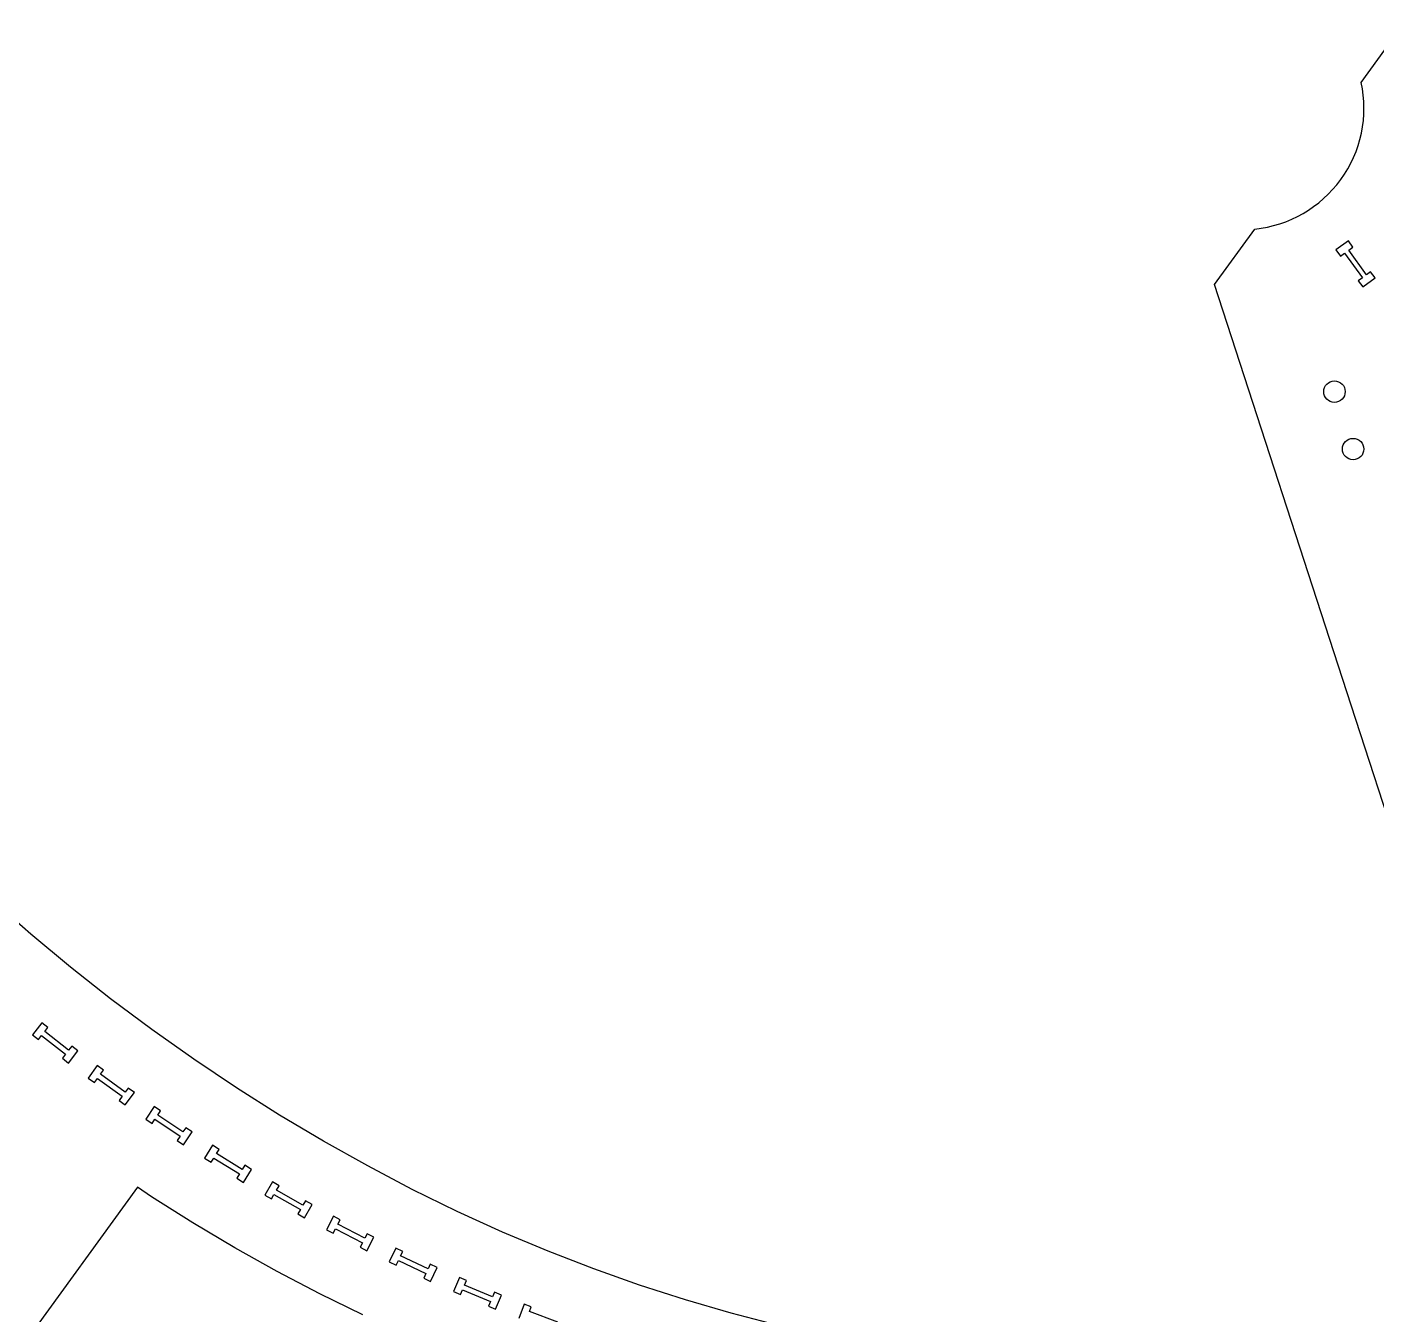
# Model space of a CAD drawing. Header units: inches. Extents: x 4 to 84.1, y 3.9 to 96.4.
# Drawn here: x 26.01 to 42.65, y 80.53 to 96.4 of the extents above; entities that cross this region are included whole.
import ezdxf

# ---------------------------------------------------------------- set-up
doc = ezdxf.new("R2010")
doc.units = ezdxf.units.IN
doc.layers.add('red', color=1, linetype='CONTINUOUS')

msp = doc.modelspace()

# ---------------------------------------------------------------- linework, layer by layer
for p, q in [((42.307, 93.762), (42.154, 93.651)), ((42.363, 93.685), (42.307, 93.762)), ((42.312, 93.648), (42.363, 93.685)), ((42.154, 93.651), (42.21, 93.574)), ((42.21, 93.574), (42.26, 93.611)), ((42.26, 93.611), (42.48, 93.309)), ((42.532, 93.346), (42.312, 93.648)), ((42.582, 93.383), (42.532, 93.346)), ((42.638, 93.306), (42.582, 93.383)), ((42.48, 93.309), (42.429, 93.272)), ((42.429, 93.272), (42.485, 93.195)), ((42.485, 93.195), (42.638, 93.306)), ((26.196, 84.122), (26.079, 83.974)), ((26.271, 84.064), (26.196, 84.122)), ((26.232, 84.015), (26.271, 84.064)), ((26.526, 83.784), (26.232, 84.015)), ((26.079, 83.974), (26.154, 83.915)), ((26.154, 83.915), (26.193, 83.964)), ((26.193, 83.964), (26.487, 83.734)), ((26.487, 83.734), (26.448, 83.685)), ((26.448, 83.685), (26.523, 83.626)), ((26.523, 83.626), (26.64, 83.775)), ((26.565, 83.833), (26.526, 83.784)), ((26.64, 83.775), (26.565, 83.833)), ((26.879, 83.594), (26.768, 83.441)), ((26.956, 83.538), (26.879, 83.594)), ((26.92, 83.487), (26.956, 83.538)), ((26.768, 83.441), (26.845, 83.385)), ((26.845, 83.385), (26.882, 83.436)), ((26.882, 83.436), (27.184, 83.216)), ((27.222, 83.268), (26.92, 83.487)), ((27.184, 83.216), (27.147, 83.166)), ((27.258, 83.318), (27.222, 83.268)), ((27.224, 83.11), (27.336, 83.262)), ((27.336, 83.262), (27.258, 83.318)), ((27.147, 83.166), (27.224, 83.11)), ((27.581, 83.09), (27.476, 82.934)), ((27.66, 83.037), (27.581, 83.09)), ((27.626, 82.985), (27.66, 83.037)), ((27.476, 82.934), (27.555, 82.881)), ((27.555, 82.881), (27.59, 82.932)), ((27.59, 82.932), (27.9, 82.724)), ((27.935, 82.777), (27.626, 82.985)), ((27.9, 82.724), (27.865, 82.672)), ((27.97, 82.829), (27.935, 82.777)), ((27.944, 82.619), (28.049, 82.776)), ((28.049, 82.776), (27.97, 82.829)), ((27.865, 82.672), (27.944, 82.619)), ((28.301, 82.613), (28.202, 82.452)), ((28.382, 82.562), (28.301, 82.613)), ((28.349, 82.509), (28.382, 82.562)), ((28.202, 82.452), (28.282, 82.402)), ((28.282, 82.402), (28.315, 82.455)), ((28.315, 82.455), (28.633, 82.258)), ((28.667, 82.312), (28.349, 82.509)), ((28.699, 82.365), (28.667, 82.312)), ((28.78, 82.315), (28.699, 82.365)), ((28.633, 82.258), (28.6, 82.205)), ((28.6, 82.205), (28.681, 82.155)), ((28.681, 82.155), (28.78, 82.315)), ((29.038, 82.162), (28.944, 81.997)), ((29.121, 82.114), (29.038, 82.162)), ((29.09, 82.06), (29.121, 82.114)), ((29.414, 81.875), (29.09, 82.06)), ((28.944, 81.997), (29.027, 81.95)), ((29.027, 81.95), (29.058, 82.004)), ((29.058, 82.004), (29.383, 81.819)), ((29.445, 81.929), (29.414, 81.875)), ((29.434, 81.718), (29.528, 81.882)), ((29.528, 81.882), (29.445, 81.929)), ((29.383, 81.819), (29.352, 81.765)), ((29.352, 81.765), (29.434, 81.718)), ((29.791, 81.738), (29.704, 81.571)), ((29.876, 81.694), (29.791, 81.738)), ((29.847, 81.639), (29.876, 81.694)), ((29.704, 81.571), (29.788, 81.527)), ((29.788, 81.527), (29.817, 81.582)), ((29.817, 81.582), (30.149, 81.41)), ((30.178, 81.467), (29.847, 81.639)), ((30.207, 81.522), (30.178, 81.467)), ((30.291, 81.478), (30.207, 81.522)), ((30.149, 81.41), (30.12, 81.354)), ((30.12, 81.354), (30.204, 81.31)), ((30.204, 81.31), (30.291, 81.478)), ((30.56, 81.345), (30.48, 81.174)), ((30.646, 81.304), (30.56, 81.345)), ((30.566, 81.133), (30.592, 81.19)), ((30.592, 81.19), (30.93, 81.031)), ((30.62, 81.248), (30.646, 81.304)), ((30.958, 81.089), (30.62, 81.248)), ((30.48, 81.174), (30.566, 81.133)), ((30.93, 81.031), (30.904, 80.974)), ((30.984, 81.145), (30.958, 81.089)), ((31.07, 81.105), (30.984, 81.145)), ((30.99, 80.934), (31.07, 81.105)), ((30.904, 80.974), (30.99, 80.934)), ((31.344, 80.983), (31.271, 80.809)), ((31.432, 80.946), (31.344, 80.983)), ((31.407, 80.888), (31.432, 80.946)), ((31.752, 80.743), (31.407, 80.888)), ((31.271, 80.809), (31.358, 80.772)), ((31.358, 80.772), (31.383, 80.829)), ((31.383, 80.829), (31.727, 80.684)), ((31.776, 80.801), (31.752, 80.743)), ((31.864, 80.764), (31.776, 80.801)), ((31.79, 80.59), (31.864, 80.764)), ((31.727, 80.684), (31.703, 80.627)), ((31.703, 80.627), (31.79, 80.59)), ((32.142, 80.654), (32.076, 80.477)), ((32.231, 80.621), (32.142, 80.654)), ((32.21, 80.562), (32.231, 80.621)), ((32.56, 80.432), (32.21, 80.562))]:
    msp.add_line(p, q)
for centre in [(42.136, 91.904), (42.366, 91.196)]:
    msp.add_circle(centre, 0.132)
at = {"layer": 'red'}
for p, q in [((42.466, 95.717), (42.963, 96.4)), ((40.655, 93.224), (41.152, 93.908)), ((42.288, 88.201), (40.655, 93.224)), ((43.131, 85.606), (42.288, 88.201)), ((26.061, 85.213), (25.588, 85.627)), ((26.547, 84.81), (26.061, 85.213)), ((27.044, 84.418), (26.547, 84.81)), ((27.551, 84.039), (27.044, 84.418)), ((28.069, 83.674), (27.551, 84.039)), ((28.594, 83.322), (28.069, 83.674)), ((29.128, 82.985), (28.594, 83.322)), ((29.668, 82.663), (29.128, 82.985)), ((30.214, 82.357), (29.668, 82.663)), ((30.764, 82.068), (30.214, 82.357)), ((27.375, 82.095), (25.752, 79.861)), ((27.549, 81.978), (27.375, 82.095)), ((31.319, 81.796), (30.764, 82.068)), ((28.059, 81.656), (27.549, 81.978)), ((31.877, 81.541), (31.319, 81.796)), ((28.575, 81.348), (28.059, 81.656)), ((32.438, 81.305), (31.877, 81.541)), ((29.096, 81.056), (28.575, 81.348)), ((33.001, 81.087), (32.438, 81.305)), ((29.623, 80.78), (29.096, 81.056)), ((33.565, 80.887), (33.001, 81.087)), ((34.131, 80.706), (33.565, 80.887)), ((30.153, 80.52), (29.623, 80.78)), ((34.697, 80.542), (34.131, 80.706)), ((35.264, 80.395), (34.697, 80.542))]:
    msp.add_line(p, q, dxfattribs=at)
msp.add_arc((41, 95.4), 1.5, 275.8103, 12.1897, dxfattribs=at)

doc.saveas('drawing.dxf')
